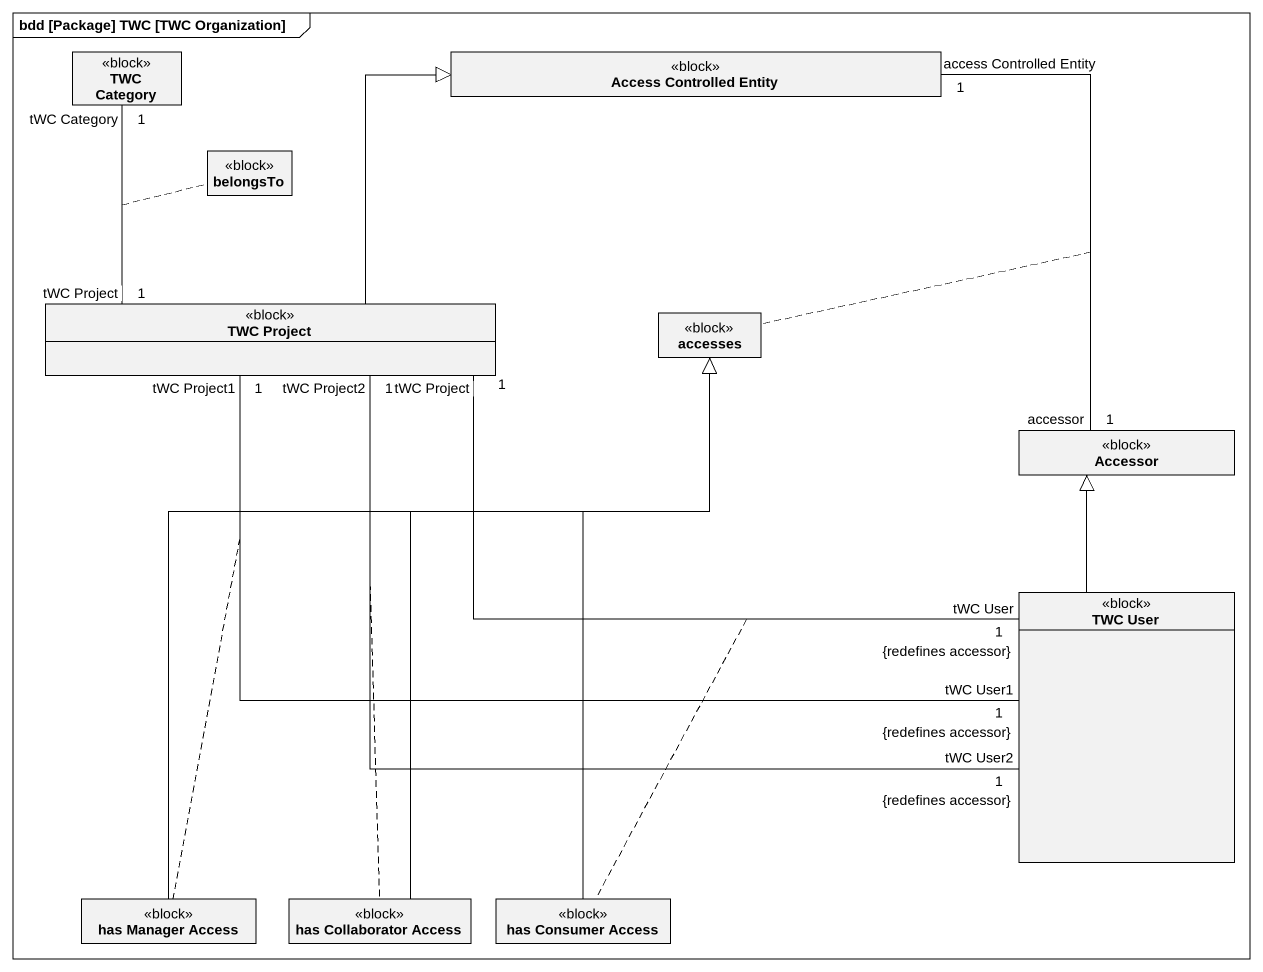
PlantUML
@startuml
mainframe bdd [Package] TWC [TWC Organization]
hide circle
hide empty members
class "TWC Category" as TWC_Category <<block>>
class "Access Controlled Entity" as Access_Controlled_Entity <<block>>
class belongsTo <<block>>
class "TWC Project" as TWC_Project <<block>>
class accesses <<block>>
class Accessor <<block>>
class "TWC User" as TWC_User <<block>>
class "has Manager Access" as has_Manager_Access <<block>>
class "has Collaborator Access" as has_Collaborator_Access <<block>>
class "has Consumer Access" as has_Consumer_Access <<block>>
TWC_Project "tWC Project\n1" -up- "tWC Category\n1" TWC_Category
(TWC_Project, TWC_Category) .. belongsTo
TWC_Project -up-|> Access_Controlled_Entity
TWC_Project "1\ntWC Project1" -right- "1\ntWC User1\n{redefines accessor}" TWC_User
(TWC_Project, TWC_User) .. has_Manager_Access
TWC_Project "1\ntWC Project2" -right- "1\ntWC User2\n{redefines accessor}" TWC_User
(TWC_Project, TWC_User) .. has_Collaborator_Access
Accessor "accessor\n1" -up- "access Controlled Entity\n1" Access_Controlled_Entity
(Accessor, Access_Controlled_Entity) .. accesses
TWC_User "tWC User\n1\n{redefines accessor}" -left- "tWC Project\n1" TWC_Project
(TWC_User, TWC_Project) .. has_Consumer_Access
TWC_User -up-|> Accessor
has_Manager_Access -up-|> accesses
has_Collaborator_Access -up-|> accesses
has_Consumer_Access -up-|> accesses
@enduml
